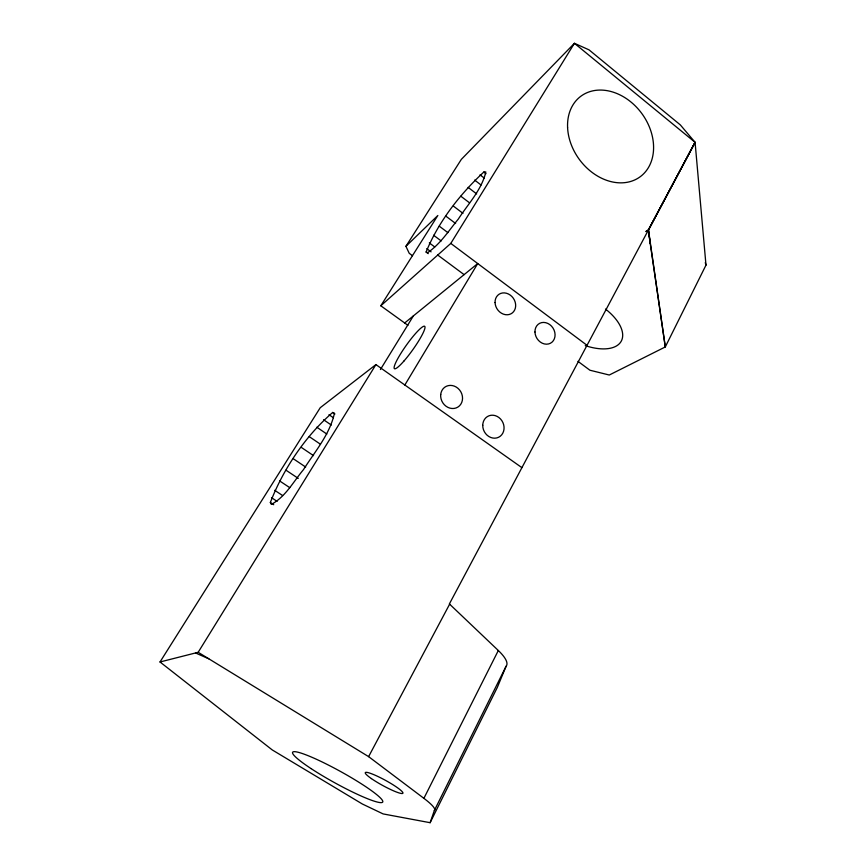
<?xml version="1.0" encoding="UTF-8"?>
<svg xmlns="http://www.w3.org/2000/svg" width="866" height="866" viewBox="0 0 866 866"><rect width="100%" height="100%" fill="white"/><g stroke="black" fill="none" stroke-linecap="round" stroke-linejoin="round"><path stroke-width="1.3" d="M426.104 252.028C438.456 221.739 459.868 194.201 483.845 172.031L485.815 171.944C481.832 189.719 467.997 204.008 458.309 219.087C448.675 230.746 440.231 244.277 427.458 252.764L426.104 252.028L428.269 253.63M270.344 502.496C283.214 469.155 305.546 435.76 332.696 412.465L334.428 413.299C329.827 434.375 314.823 451.716 303.479 469.621C293.487 481.518 285.434 496.932 271.361 504.38L270.344 502.496L273.721 504.716M521.841 467.608L375.931 364.597L320.236 407.713L160.015 661.981L272.281 749.956L362.345 804.005L383.129 813.921L430.121 822.7L434.331 810.533L506.101 666.235A54.244 13.921 28.2 0 0 498.318 650.507L449.378 603.927L695.084 142.316L680.319 124.888L589.021 49.849L574.429 43.3L461.329 159.387L405.927 246.312L409.228 253.305L412.487 255.708M506.101 666.235L497.333 687.388L430.121 822.7M407.929 325.324L380.802 305.785L450.796 243.411L574.429 43.3L695.084 142.316L705.985 265.126L665.294 346.952L609.274 375.021L589.919 370.226L577.979 361.36M434.331 810.533A57.221 7.783 28.7 0 0 423.896 798.333L498.318 650.507M650.236 243.519L648.482 230.01L665.294 346.952L648.288 230.139L695.084 142.316L648.482 230.01L646.079 231.633M423.896 798.333L368.613 756.635L449.671 604.111M404.844 385.013L477.729 263.556L404.671 322.986M380.423 369.533L413.385 315.895M160.015 661.981L198.173 652.293L375.931 364.597M380.802 305.785L437.839 215.493L405.927 246.312M646.025 231.319L648.288 230.139M195.554 652.964L208.814 658.81M198.173 652.293L368.613 756.635M271.491 497.658L277.098 501.349M274.674 490.286L282.565 495.504M279.61 480.922L289.753 487.645M285.975 470.195L298.272 478.389M293.336 458.774L305.666 467.045M301.249 447.354L313.546 455.657M309.238 436.626L320.42 444.204M316.826 427.219L326.839 434.05M323.559 419.739L331.321 425.054M328.972 414.695L333.41 417.737M332.696 412.465L334.915 413.991M437.731 255.048L464.111 274.641M426.754 248.639L431.084 251.854M429.32 242.913L434.732 246.94M450.796 243.411L586.91 345.22M433.585 235.249L441.173 240.91M439.257 226.156L447.874 232.629M445.968 216.219L455.635 223.504M453.319 206.032L462.974 213.35M460.853 196.225L469.448 202.763M468.116 187.381L476.668 193.919M474.644 180.085L481.041 184.999M483.845 172.031L485.978 173.676M480.024 174.835L484.278 178.115M705.27 262.636L705.985 265.126M605.496 309.065A42.921 22.018 28 0 1 621.225 341.215A42.921 22.018 28 0 1 585.275 345.61M371.406 778.588A21.444 2.912 28.7 0 0 402.56 793.472A21.444 2.912 28.7 0 0 378.431 776.737A21.444 2.912 28.7 0 0 371.406 778.588M404.043 360.927A26.002 3.94 -54.5 0 0 424.816 326.45A26.002 3.94 -54.5 0 0 399.854 355.049A26.002 3.94 -54.5 0 0 404.043 360.927M567.587 127.454A50.012 38.775 53.8 0 0 633.75 180.377A50.012 38.775 53.8 0 0 630.372 101.538A50.012 38.775 53.8 0 0 567.587 127.454M311.078 768.597A51.495 6.343 28.9 0 0 382.545 802.241A51.495 6.343 28.9 0 0 319.24 760.575A51.495 6.343 28.9 0 0 311.078 768.597M534.961 332.003A11.334 9.558 58.9 0 0 550.311 343.315A11.334 9.558 58.9 0 0 549.769 324.588A11.334 9.558 58.9 0 0 534.961 332.003M482.741 425.347A11.788 10.36 62.9 0 0 498.632 437.254A11.788 10.36 62.9 0 0 498.848 417.466A11.788 10.36 62.9 0 0 482.741 425.347M495.06 302.526A11.464 9.721 55.8 0 0 510.799 313.903A11.464 9.721 55.8 0 0 510.226 295.079A11.464 9.721 55.8 0 0 495.06 302.526M440.718 394.495A11.918 10.565 58.7 0 0 456.014 407.983A11.918 10.565 58.7 0 0 458.071 388.412A11.918 10.565 58.7 0 0 440.718 394.495"/></g></svg>
